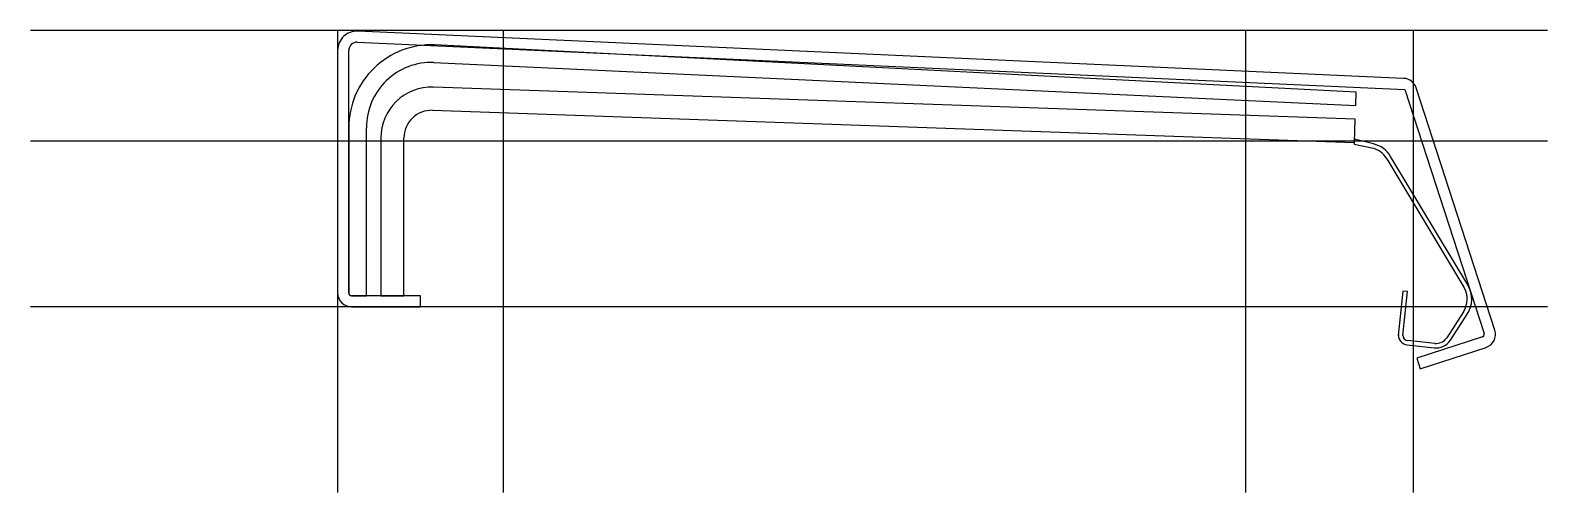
# Model space of a CAD drawing. Extents: x -85 to 189, y -64 to 20.
import ezdxf

# ---------------------------------------------------------------- set-up
doc = ezdxf.new("R2010")
doc.units = 0
doc.layers.get('0').update_dxf_attribs({"linetype": 'CONTINUOUS'})

msp = doc.modelspace()

# ---------------------------------------------------------------- linework, layer by layer
at = {"linetype": 'CONTINUOUS'}
for p, q in [((189.47, 20), (-85.22, 20)), ((-29.59, 20), (-29.59, -63.63)), ((163.39, 11.32), (-25.96, 19.87)), ((0.41, -63.63), (0.41, 20)), ((134.78, 20), (134.78, -63.63)), ((165.14, 20), (165.14, -63.63)), ((-26.03, 17.87), (163.64, 9.31)), ((154.83, 8.81), (-12.05, 17.39)), ((-29.59, 16.37), (-29.59, -27.5)), ((-27.59, -27.5), (-27.59, 16.37)), ((-12.16, 14.19), (154.72, 6.41)), ((154.63, 3.91), (-12.26, 9.73)), ((154.72, 6.41), (154.83, 8.81)), ((163.64, 9.31), (177.98, -34.84)), ((179.91, -34.22), (165.68, 9.59)), ((-12.4, 5.54), (154.48, -0.29)), ((154.48, -0.29), (154.63, 3.91)), ((-85.22, 0), (189.47, 0)), ((-27.59, 2.39), (-27.59, -27.5)), ((-24.39, -28), (-24.39, 2.39)), ((-21.79, 0.54), (-21.79, -28)), ((-17.59, -28), (-17.59, 0.54)), ((154.5, 0.33), (154.47, -0.61)), ((157.96, -0.54), (154.5, 0.33)), ((154.47, -0.61), (157.62, -1.28)), ((160.35, -3.23), (174.31, -26.46)), ((175, -26.05), (161.04, -2.81)), ((163.27, -27.19), (162.43, -35.18)), ((163.23, -35.21), (164.07, -27.27)), ((164.07, -27.27), (163.27, -27.19)), ((189.47, -30), (-85.22, -30)), ((-14.59, -28), (-27.09, -28)), ((-27.09, -28), (-24.39, -28)), ((-27.09, -30), (-14.59, -30)), ((-21.79, -28), (-17.59, -28)), ((-14.59, -30), (-14.59, -28)), ((174.24, -30.91), (171.19, -35.6)), ((171.86, -36.04), (174.91, -31.35)), ((177.66, -35.47), (165.78, -39.33)), ((164.06, -36.92), (168.93, -37.44)), ((169.02, -36.64), (164.14, -36.13)), ((166.39, -41.24), (178.31, -37.37)), ((165.78, -39.33), (166.39, -41.24))]:
    msp.add_line(p, q, dxfattribs=at)
for centre, radius, start, end in [((-26.09, 16.37), 3.5, 87.8714, 180.0395), ((-26.09, 16.37), 1.5, 87.7075, 180.0459), ((-12.58, 2.39), 15, 87.9751, 179.9976), ((-12.58, 2.4), 11.8, 87.9602, 180.0363), ((163.3, 8.82), 2.5, 17.9006, 87.9603), ((-12.58, 0.54), 9.2, 88.0067, 179.9724), ((-12.58, 0.54), 5, 87.9369, 180.0371), ((156.75, -5.39), 4.2, 30.922, 78.0026), ((156.76, -5.39), 5, 31.1136, 76.105), ((170.71, -28.63), 4.2, 327.105, 31.0926), ((170.72, -28.63), 5, 327.0165, 31.0378), ((-27.09, -27.5), 2.5, 180, 270), ((-27.09, -27.5), 0.5, 180, 270), ((-27.09, -27.5), 0.5, 180, 270), ((164.25, -35.13), 1.8, 178.0914, 263.9728), ((164.25, -35.14), 1, 177.9371, 263.722), ((169.26, -34.35), 2.3, 264.065, 327.1483), ((177.5, -34.99), 0.5, 288.1124, 18.0322), ((177.53, -34.99), 2.5, 288.1124, 18.0322), ((169.26, -34.36), 3.1, 263.9546, 327.1238)]:
    msp.add_arc(centre, radius, start, end, dxfattribs=at)

doc.saveas('drawing.dxf')
